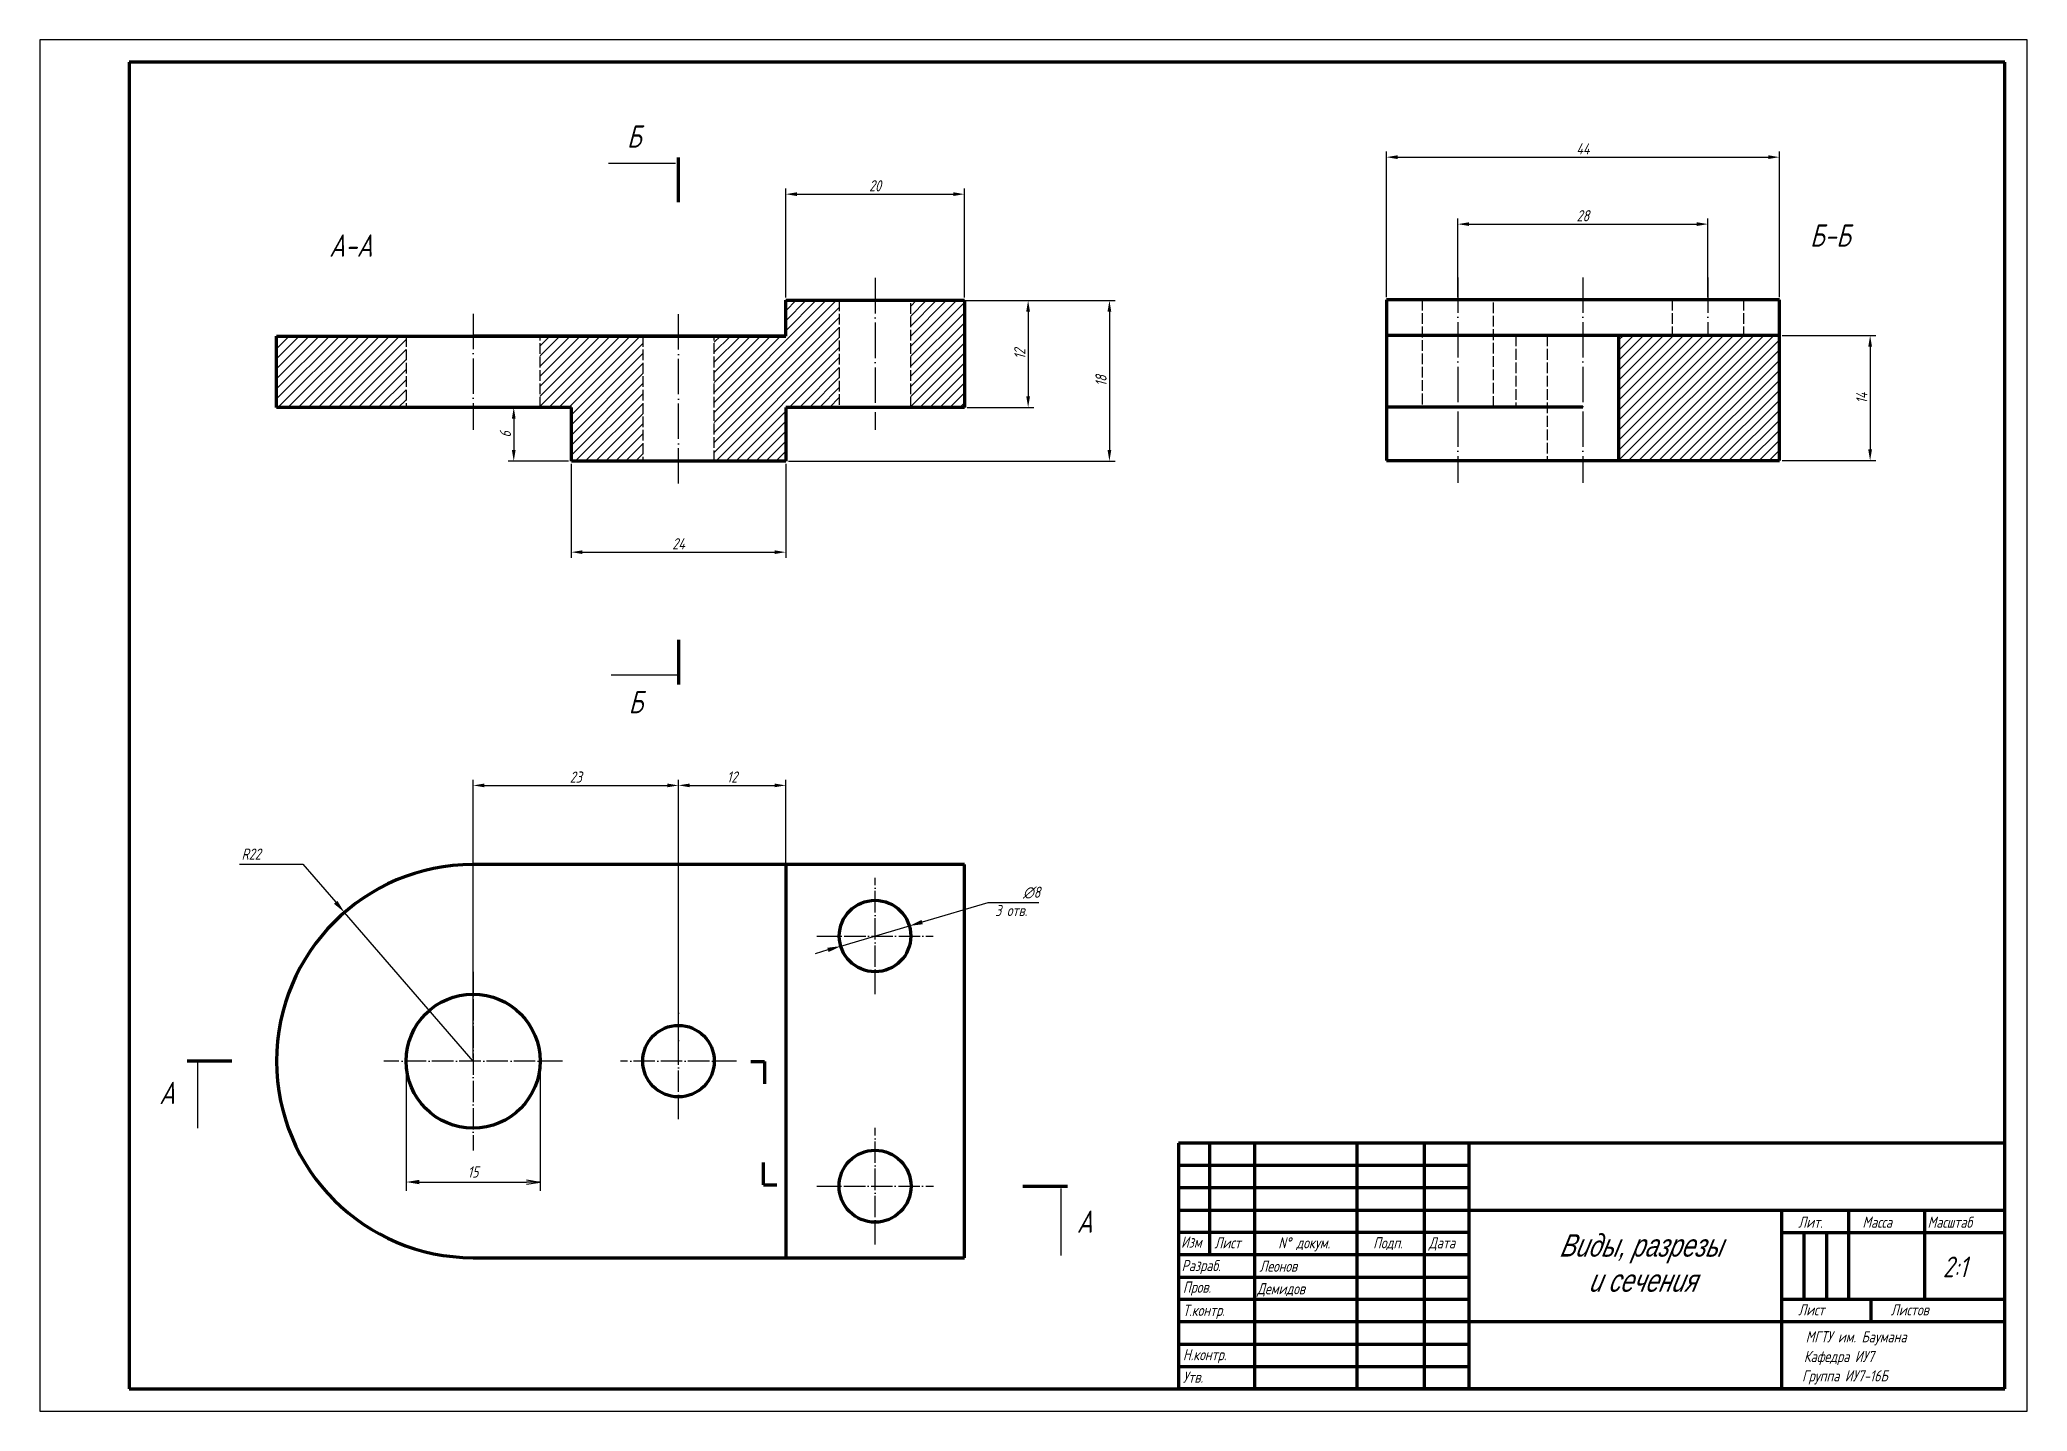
# Model space of a CAD drawing. Header units: millimetres. Extents: x -20 to 425, y -5 to 302.
import ezdxf

# ---------------------------------------------------------------- set-up
doc = ezdxf.new("R2010")
doc.units = ezdxf.units.MM
doc.linetypes.add('ACAD_ISO02W100', pattern=[15, 12, -3])
doc.linetypes.add('ACAD_ISO04W100', pattern=[30, 24, -3, 0, -3])
for name, color, linetype, lineweight in [('Основная', 7, 'Continuous', 40), ('текст', 7, 'Continuous', 30), ('тонкая', 7, 'Continuous', 20)]:
    doc.layers.add(name, color=color, linetype=linetype, lineweight=lineweight)
doc.styles.get("Standard").update_dxf_attribs({"font": 'ariali.ttf'})
doc.styles.add('ЕСКД', font='romans.shx', dxfattribs={"width": 0.75, "oblique": 15, "height": 10})
doc.styles.add('стиль1', font='romans.shx', dxfattribs={"width": 0.75, "oblique": 15, "height": 2.5})
doc.dimstyles.new('ISO-25', dxfattribs={"dimtxt": 2.5, "dimasz": 2.5, "dimexe": 1.25, "dimexo": 0.625, "dimtad": 1, "dimlfac": 0.5, "dimtxsty": 'Standard', "dimcen": 2.5, "dimadec": 0, "dimazin": 0, "dimtfac": 1, "dimtmove": 0, "dimatfit": 3, "dimfxl": 1, "dimarcsym": 0})
doc.dimstyles.new('ЕСКД', dxfattribs={"dimtxt": 10, "dimasz": 3, "dimexe": 2, "dimexo": 0, "dimgap": 1, "dimtad": 1, "dimtoh": 1, "dimlfac": 0.5, "dimtxsty": 'ЕСКД', "dimcen": 0, "dimazin": 2, "dimtfac": 1, "dimtmove": 0, "dimatfit": 3, "dimfxl": 1, "dimarcsym": 0})

# ---------------------------------------------------------------- blocks, each defined once
blk = doc.blocks.new('*D4')
at = {"color": 0, "lineweight": -2, "transparency": 16777216}
for p, q in [((147.02, 244.3), (147.02, 268.69)), ((149.52, 267.44), (184.52, 267.44)), ((187.02, 244.3), (187.02, 268.69))]:
    blk.add_line(p, q, dxfattribs=at)
at = {"color": 0, "transparency": 16777216}
for points in [[(149.52, 267.86), (149.52, 267.02), (147.02, 267.44)], [(184.52, 267.86), (184.52, 267.02), (187.02, 267.44)]]:
    blk.add_solid(points, dxfattribs=at)
at = {"layer": 'DEFPOINTS', "color": 0, "transparency": 16777216}
for p in [(187.02, 267.44), (147.02, 243.67), (187.02, 243.67)]:
    blk.add_point(p, dxfattribs=at)
at = {"color": 0, "transparency": 16777216, "insert": (167.02, 269.31), "char_height": 2.5, "attachment_point": 5, "style": 'стиль1'}
blk.add_mtext('20', dxfattribs=at)
blk = doc.blocks.new('*D5')
at = {"color": 0, "lineweight": -2, "transparency": 16777216}
for p, q in [((187.65, 243.67), (202.55, 243.67)), ((201.3, 241.17), (201.3, 222.17)), ((187.65, 219.67), (202.55, 219.67))]:
    blk.add_line(p, q, dxfattribs=at)
at = {"color": 0, "transparency": 16777216}
for points in [[(200.88, 241.17), (201.71, 241.17), (201.3, 243.67)], [(200.88, 222.17), (201.71, 222.17), (201.3, 219.67)]]:
    blk.add_solid(points, dxfattribs=at)
at = {"layer": 'DEFPOINTS', "color": 0, "transparency": 16777216}
for p in [(187.02, 243.67), (187.02, 219.67), (201.3, 219.67)]:
    blk.add_point(p, dxfattribs=at)
at = {"color": 0, "transparency": 16777216, "insert": (199.42, 231.67), "char_height": 2.5, "attachment_point": 5, "rotation": 90, "style": 'стиль1'}
blk.add_mtext('12', dxfattribs=at)
blk = doc.blocks.new('*D6')
at = {"color": 0, "lineweight": -2, "transparency": 16777216}
for p, q in [((147.65, 243.67), (220.75, 243.67)), ((219.5, 241.17), (219.5, 210.17)), ((147.65, 207.67), (220.75, 207.67))]:
    blk.add_line(p, q, dxfattribs=at)
at = {"color": 0, "transparency": 16777216}
for points in [[(219.08, 241.17), (219.91, 241.17), (219.5, 243.67)], [(219.08, 210.17), (219.91, 210.17), (219.5, 207.67)]]:
    blk.add_solid(points, dxfattribs=at)
at = {"layer": 'DEFPOINTS', "color": 0, "transparency": 16777216}
for p in [(147.02, 243.67), (147.02, 207.67), (219.5, 207.67)]:
    blk.add_point(p, dxfattribs=at)
at = {"color": 0, "transparency": 16777216, "insert": (217.62, 225.67), "char_height": 2.5, "attachment_point": 5, "rotation": 90, "style": 'стиль1'}
blk.add_mtext('18', dxfattribs=at)
blk = doc.blocks.new('*D7')
at = {"color": 0, "lineweight": -2, "transparency": 16777216}
for p, q in [((99.02, 207.05), (99.02, 186.05)), ((147.02, 207.05), (147.02, 186.05)), ((101.52, 187.3), (144.52, 187.3))]:
    blk.add_line(p, q, dxfattribs=at)
at = {"color": 0, "transparency": 16777216}
for points in [[(101.52, 187.72), (101.52, 186.89), (99.02, 187.3)], [(144.52, 187.72), (144.52, 186.89), (147.02, 187.3)]]:
    blk.add_solid(points, dxfattribs=at)
at = {"layer": 'DEFPOINTS', "color": 0, "transparency": 16777216}
for p in [(99.02, 207.67), (147.02, 207.67), (147.02, 187.3)]:
    blk.add_point(p, dxfattribs=at)
at = {"color": 0, "transparency": 16777216, "insert": (123.02, 189.18), "char_height": 2.5, "attachment_point": 5, "style": 'стиль1'}
blk.add_mtext('24', dxfattribs=at)
blk = doc.blocks.new('*D8')
at = {"color": 0, "lineweight": -2, "transparency": 16777216}
for p, q in [((98.4, 219.67), (84.88, 219.67)), ((86.13, 217.17), (86.13, 210.17)), ((98.4, 207.67), (84.88, 207.67))]:
    blk.add_line(p, q, dxfattribs=at)
at = {"color": 0, "transparency": 16777216}
for points in [[(85.71, 217.17), (86.54, 217.17), (86.13, 219.67)], [(85.71, 210.17), (86.54, 210.17), (86.13, 207.67)]]:
    blk.add_solid(points, dxfattribs=at)
at = {"layer": 'DEFPOINTS', "color": 0, "transparency": 16777216}
for p in [(99.02, 219.67), (86.13, 207.67), (99.02, 207.67)]:
    blk.add_point(p, dxfattribs=at)
at = {"color": 0, "transparency": 16777216, "insert": (84.25, 213.67), "char_height": 2.5, "attachment_point": 5, "rotation": 90, "style": 'стиль1'}
blk.add_mtext('6', dxfattribs=at)
blk = doc.blocks.new('*D9')
at = {"color": 0, "lineweight": -2, "transparency": 16777216}
for p, q in [((370.13, 235.79), (391.07, 235.79)), ((389.82, 233.29), (389.82, 210.29)), ((370.13, 207.79), (391.07, 207.79))]:
    blk.add_line(p, q, dxfattribs=at)
at = {"color": 0, "transparency": 16777216}
for points in [[(389.4, 233.29), (390.24, 233.29), (389.82, 235.79)], [(389.4, 210.29), (390.24, 210.29), (389.82, 207.79)]]:
    blk.add_solid(points, dxfattribs=at)
at = {"layer": 'DEFPOINTS', "color": 0, "transparency": 16777216}
for p in [(369.51, 235.79), (369.51, 207.79), (389.82, 207.79)]:
    blk.add_point(p, dxfattribs=at)
at = {"color": 0, "transparency": 16777216, "insert": (387.94, 221.79), "char_height": 2.5, "attachment_point": 5, "rotation": 90, "style": 'стиль1'}
blk.add_mtext('14', dxfattribs=at)
blk = doc.blocks.new('*D10')
at = {"color": 0, "lineweight": -2, "transparency": 16777216}
for p, q in [((297.51, 244.41), (297.51, 261.98)), ((300.01, 260.73), (351.01, 260.73)), ((353.51, 244.41), (353.51, 261.98))]:
    blk.add_line(p, q, dxfattribs=at)
at = {"color": 0, "transparency": 16777216}
for points in [[(300.01, 261.15), (300.01, 260.32), (297.51, 260.73)], [(351.01, 261.15), (351.01, 260.32), (353.51, 260.73)]]:
    blk.add_solid(points, dxfattribs=at)
at = {"layer": 'DEFPOINTS', "color": 0, "transparency": 16777216}
for p in [(353.51, 260.73), (297.51, 243.79), (353.51, 243.79)]:
    blk.add_point(p, dxfattribs=at)
at = {"color": 0, "transparency": 16777216, "insert": (325.51, 262.61), "char_height": 2.5, "attachment_point": 5, "style": 'стиль1'}
blk.add_mtext('28', dxfattribs=at)
blk = doc.blocks.new('*D11')
at = {"color": 0, "lineweight": -2, "transparency": 16777216}
for p, q in [((281.51, 244.41), (281.51, 276.97)), ((369.51, 244.41), (369.51, 276.97)), ((284.01, 275.72), (367.01, 275.72))]:
    blk.add_line(p, q, dxfattribs=at)
at = {"color": 0, "transparency": 16777216}
for points in [[(284.01, 276.14), (284.01, 275.3), (281.51, 275.72)], [(367.01, 276.14), (367.01, 275.3), (369.51, 275.72)]]:
    blk.add_solid(points, dxfattribs=at)
at = {"layer": 'DEFPOINTS', "color": 0, "transparency": 16777216}
for p in [(369.51, 275.72), (281.51, 243.79), (369.51, 243.79)]:
    blk.add_point(p, dxfattribs=at)
at = {"color": 0, "transparency": 16777216, "insert": (325.51, 277.59), "char_height": 2.5, "attachment_point": 5, "style": 'стиль1'}
blk.add_mtext('44', dxfattribs=at)
blk = doc.blocks.new('*D12')
at = {"color": 0, "lineweight": -2, "transparency": 16777216}
for p, q in [((123.02, 74), (123.02, 136.35)), ((125.52, 135.1), (144.52, 135.1)), ((147.02, 74), (147.02, 136.35))]:
    blk.add_line(p, q, dxfattribs=at)
at = {"color": 0, "transparency": 16777216}
for points in [[(125.52, 135.51), (125.52, 134.68), (123.02, 135.1)], [(144.52, 135.51), (144.52, 134.68), (147.02, 135.1)]]:
    blk.add_solid(points, dxfattribs=at)
at = {"layer": 'DEFPOINTS', "color": 0, "transparency": 16777216}
for p in [(147.02, 135.1), (123.02, 73.37), (147.02, 73.37)]:
    blk.add_point(p, dxfattribs=at)
at = {"color": 0, "transparency": 16777216, "insert": (135.02, 136.97), "char_height": 2.5, "attachment_point": 5, "style": 'стиль1'}
blk.add_mtext('12', dxfattribs=at)
blk = doc.blocks.new('*D13')
at = {"color": 0, "lineweight": -2, "transparency": 16777216}
for p, q in [((77.02, 74), (77.02, 136.34)), ((79.52, 135.09), (120.52, 135.09)), ((123.02, 74), (123.02, 136.34))]:
    blk.add_line(p, q, dxfattribs=at)
at = {"color": 0, "transparency": 16777216}
for points in [[(79.52, 135.5), (79.52, 134.67), (77.02, 135.09)], [(120.52, 135.5), (120.52, 134.67), (123.02, 135.09)]]:
    blk.add_solid(points, dxfattribs=at)
at = {"layer": 'DEFPOINTS', "color": 0, "transparency": 16777216}
for p in [(123.02, 135.09), (77.02, 73.37), (123.02, 73.37)]:
    blk.add_point(p, dxfattribs=at)
at = {"color": 0, "transparency": 16777216, "insert": (100.02, 136.96), "char_height": 2.5, "attachment_point": 5, "style": 'стиль1'}
blk.add_mtext('23', dxfattribs=at)
blk = doc.blocks.new('*D15')
at = {"color": 0, "lineweight": -2, "transparency": 16777216}
for p, q in [((192.31, 108.84), (177.57, 104.49)), ((203.72, 108.84), (192.31, 108.84)), ((159.35, 99.11), (174.7, 103.64)), ((156.47, 98.26), (153.6, 97.41))]:
    blk.add_line(p, q, dxfattribs=at)
at = {"color": 0, "transparency": 16777216}
for points in [[(177.43, 104.97), (177.71, 104.01), (174.7, 103.64)], [(156.33, 98.74), (156.62, 97.78), (159.35, 99.11)]]:
    blk.add_solid(points, dxfattribs=at)
at = {"layer": 'DEFPOINTS', "color": 0, "transparency": 16777216}
for p in [(174.7, 103.64), (159.35, 99.11)]:
    blk.add_point(p, dxfattribs=at)
at = {"color": 0, "transparency": 16777216, "insert": (202.09, 111.09), "char_height": 2.5, "attachment_point": 5, "style": 'стиль1'}
blk.add_mtext('∅8', dxfattribs=at)
blk = doc.blocks.new('*D16')
at = {"color": 0, "lineweight": -2, "transparency": 16777216}
for p, q in [((24.69, 117.46), (38.88, 117.46)), ((38.88, 117.46), (46.27, 108.92)), ((77.02, 73.37), (48.23, 106.65))]:
    blk.add_line(p, q, dxfattribs=at)
at = {"color": 0, "transparency": 16777216}
blk.add_solid([(46.65, 109.24), (45.89, 108.59), (48.23, 106.65)], dxfattribs=at)
at = {"layer": 'DEFPOINTS', "color": 0, "transparency": 16777216}
for p in [(48.23, 106.65), (77.02, 73.37)]:
    blk.add_point(p, dxfattribs=at)
at = {"color": 0, "transparency": 16777216, "insert": (27.33, 119.71), "char_height": 2.5, "attachment_point": 5, "style": 'стиль1'}
blk.add_mtext('R22', dxfattribs=at)
blk = doc.blocks.new('_Open')
at = {"color": 0, "linetype": 'ByBlock', "lineweight": -2}
for p, q in [((-1, 0.17), (0, 0)), ((-1, -0.17), (0, 0)), ((0, 0), (-1, 0))]:
    blk.add_line(p, q, dxfattribs=at)
blk = doc.blocks.new('*D17')
at = {"color": 0, "lineweight": -2, "transparency": 16777216}
for p, q in [((62.02, 73.37), (62.02, 44.31)), ((92.02, 73.37), (92.02, 44.31)), ((65.02, 46.31), (89.02, 46.31))]:
    blk.add_line(p, q, dxfattribs=at)
at = {"color": 0, "transparency": 16777216}
blk.add_solid([(65.02, 46.81), (65.02, 45.81), (62.02, 46.31)], dxfattribs=at)
at = {"layer": 'DEFPOINTS', "color": 0, "transparency": 16777216}
for p in [(62.02, 73.37), (92.02, 73.37), (92.02, 46.31)]:
    blk.add_point(p, dxfattribs=at)
at = {"color": 0, "lineweight": -2, "transparency": 16777216, "xscale": 3, "yscale": 3, "zscale": 3}
blk.add_blockref('_Open', (92.02, 46.31), dxfattribs=at)
at = {"color": 0, "transparency": 16777216, "insert": (77.02, 48.56), "char_height": 2.5, "attachment_point": 5, "style": 'стиль1'}
blk.add_mtext('15', dxfattribs=at)

msp = doc.modelspace()

# ---------------------------------------------------------------- hatches: boundary and pattern name
h = msp.add_hatch()
h.set_pattern_fill('ANSI31', color=256, scale=0.5)
h.paths.add_polyline_path([(62.023, 235.673), (33.023, 235.673), (33.023, 219.673), (62.023, 219.673)])
h.paths.add_polyline_path([(115.014, 235.673), (92.023, 235.673), (92.023, 219.673), (99.023, 219.673), (99.023, 207.673), (115.014, 207.673)])
h.paths.add_polyline_path([(159.023, 243.673), (147.023, 243.673), (147.023, 235.673), (131.014, 235.673), (131.014, 207.673), (147.023, 207.673), (147.023, 219.673), (159.023, 219.673)])
h.paths.add_polyline_path([(187.023, 243.673), (175.023, 243.673), (175.023, 219.673), (187.023, 219.673)])
h = msp.add_hatch()
h.set_pattern_fill('ANSI31', color=256, scale=0.5)
h.paths.add_polyline_path([(369.505, 235.785), (333.505, 235.785), (333.505, 207.785), (369.505, 207.785)])

# ---------------------------------------------------------------- linework, layer by layer
for p, q in [((425, 302), (-20, 302)), ((-20, 302), (-20, -5)), ((425, -5), (425, 302)), ((325.505, 243.785), (310.505, 243.785)), ((325.505, 243.785), (317.505, 243.785)), ((353.505, 243.785), (345.505, 243.785)), ((77.023, 219.673), (92.023, 219.673)), ((167.023, 219.673), (175.023, 219.673)), ((420, 0), (419.99, 55)), ((235, 0), (235, 5)), ((420, 0), (235, 0)), ((-20, -5), (425, -5))]:
    msp.add_line(p, q)
at = {"lineweight": 100}
for p, q in [((420, 297), (0, 297)), ((0, 297), (0, 0)), ((420, 0), (420, 297)), ((147.023, 235.673), (147.023, 243.673)), ((147.023, 243.673), (187.023, 243.673)), ((187.023, 243.673), (187.023, 219.673)), ((369.505, 243.785), (281.505, 243.785)), ((281.505, 243.785), (281.505, 207.785)), ((369.505, 207.785), (369.505, 243.785)), ((33.023, 235.673), (147.023, 235.673)), ((33.023, 219.673), (33.023, 235.673)), ((147.023, 235.673), (77.023, 235.673)), ((369.505, 235.785), (281.505, 235.785)), ((99.023, 219.673), (33.023, 219.673)), ((99.023, 207.673), (99.023, 219.673)), ((187.023, 219.673), (147.023, 219.673)), ((147.023, 219.673), (147.023, 207.673)), ((325.505, 219.785), (281.505, 219.785)), ((147.023, 207.673), (99.023, 207.673)), ((281.505, 207.785), (369.505, 207.785)), ((187.023, 117.374), (77.023, 117.374)), ((147.023, 117.374), (147.023, 29.374)), ((187.023, 29.374), (187.023, 117.374)), ((300, 50), (235, 50)), ((300, 45), (235, 45)), ((300, 35), (235, 35)), ((77.023, 29.374), (187.023, 29.374)), ((300, 30), (235, 30)), ((0, 0), (420, 0))]:
    msp.add_line(p, q, dxfattribs=at)
at = {"lineweight": 200}
for p, q in [((123.023, 265.673), (123.023, 275.673)), ((123.023, 167.673), (123.023, 157.673)), ((23.023, 73.374), (13.023, 73.374)), ((139.247, 73.28), (142.247, 73.28)), ((142.247, 73.28), (142.247, 68.28)), ((142.059, 45.656), (142.059, 50.656)), ((142.059, 45.656), (145.059, 45.656)), ((200.083, 45.374), (210.083, 45.374))]:
    msp.add_line(p, q, dxfattribs=at)
at = {"linetype": 'ACAD_ISO04W100', "ltscale": 0.33}
for p, q in [((167.023, 248.673), (167.023, 214.673)), ((297.505, 248.785), (297.505, 202.785)), ((325.505, 248.785), (325.505, 202.785)), ((353.505, 248.785), (353.505, 235.785)), ((77.023, 240.673), (77.023, 214.673)), ((123.023, 202.673), (123.023, 240.673))]:
    msp.add_line(p, q, dxfattribs=at)
at = {"linetype": 'ACAD_ISO02W100', "ltscale": 0.2}
for p, q in [((159.023, 243.673), (159.023, 219.673)), ((175.023, 219.673), (175.023, 243.673)), ((289.505, 243.785), (289.505, 219.785)), ((305.505, 219.785), (305.505, 243.785)), ((345.505, 243.785), (345.505, 235.785)), ((361.505, 243.785), (361.505, 235.785)), ((62.023, 235.673), (62.023, 219.673)), ((92.023, 219.673), (92.023, 235.673)), ((115.014, 235.673), (115.014, 207.673)), ((131.014, 207.673), (131.014, 235.673)), ((310.505, 235.785), (310.505, 219.785)), ((317.505, 235.785), (317.505, 207.785))]:
    msp.add_line(p, q, dxfattribs=at)
at = {"lineweight": 100, "ltscale": 0.2}
msp.add_line((333.505, 235.785), (333.505, 207.785), dxfattribs=at)
at = {"linetype": 'ACAD_ISO04W100', "ltscale": 0.2}
for p, q in [((167.023, 88.374), (167.023, 114.374)), ((154.023, 101.374), (180.023, 101.374)), ((77.023, 93.374), (77.023, 53.374)), ((123.023, 60.374), (123.023, 86.374)), ((97.023, 73.374), (57.023, 73.374)), ((136.023, 73.374), (110.023, 73.374)), ((167.023, 32.314), (167.023, 58.434)), ((153.964, 45.374), (180.083, 45.374))]:
    msp.add_line(p, q, dxfattribs=at)
at = {"lineweight": 30}
msp.add_line((370, 0), (370, 0), dxfattribs=at)
for points in [[(122.346, 274.311), (117.346, 274.311), (107.346, 274.311)], [(122.976, 159.734), (117.976, 159.734), (107.976, 159.734)], [(15.347, 73.374), (15.347, 68.374), (15.347, 58.374)], [(208.623, 44.873), (208.623, 39.873), (208.623, 29.873)]]:
    msp.add_lwpolyline(points)
at = {"lineweight": 100}
for centre, radius in [((167.023, 101.374), 8), ((77.023, 73.374), 15), ((123.023, 73.374), 8), ((167.023, 45.374), 8.06)]:
    msp.add_circle(centre, radius, dxfattribs=at)
msp.add_arc((77.023, 73.374), 44, 90, 270, dxfattribs=at)
at = {"layer": 'Основная', "lineweight": 100}
for p, q in [((235, 55), (235, 0)), ((420, 55), (235, 55)), ((242, 30), (242, 55)), ((252, 55), (252, 0)), ((275, 0), (275, 55)), ((290, 55), (290, 0)), ((300, 55), (300, 0)), ((235, 40), (420, 40)), ((370, 40), (370, 0)), ((385, 40), (385, 20)), ((402, 40), (402, 20)), ((370, 35), (420, 35)), ((420, 20), (370, 20)), ((390, 20), (390, 15)), ((420, 15), (300, 15)), ((420, 0), (235, 0))]:
    msp.add_line(p, q, dxfattribs=at)
at = {"layer": 'тонкая', "lineweight": 100}
for p, q in [((374.988, 34.791), (374.988, 20)), ((380.066, 34.791), (380.066, 20)), ((235, 25), (300, 25)), ((300, 20), (235, 20)), ((300, 15), (235, 15))]:
    msp.add_line(p, q, dxfattribs=at)
for points in [[(235, 10), (300, 10)], [(235, 5), (300, 5)]]:
    msp.add_lwpolyline(points, dxfattribs=at)

# ---------------------------------------------------------------- texts
at = {"lineweight": 30, "oblique": 15, "width": 0.75}
for s, p in [('Виды, разрезы', (320.369, 29.624)), ('и сечения', (326.91, 21.76))]:
    msp.add_text(s, height=5, dxfattribs=at).set_placement(p)
at = {"lineweight": 30, "style": 'стиль1', "oblique": 15, "width": 0.75}
for s, p in [('Леонов', (253.084, 26.219)), ('Демидов', (252.584, 21.175))]:
    msp.add_text(s, height=2.5, dxfattribs=at).set_placement(p)
at = {"attachment_point": 1, "style": 'стиль1'}
for s, width, insert, char_height in [('Б', 11.56204, (111.469, 282.857), 5), ('А-А', 29.58179, (44.803, 258.431), 5), ('Б-Б', 24.166, (376.362, 260.696), 5), ('Б', 11.56204, (111.848, 156.248), 5), ('3 отв.', 12.14244, (193.91, 108.346), 2.5), ('A', 3.62558, (6.751, 68.753), 5), ('A', 3.62558, (212.194, 39.939), 5)]:
    msp.add_mtext_dynamic_manual_height_columns(s, width=width, gutter_width=12.5, heights=[0], dxfattribs=dict(at, insert=insert, char_height=char_height))
at = {"layer": 'текст', "lineweight": 30, "style": 'стиль1', "oblique": 15, "width": 0.75}
for s, height, p in [('Лит.', 2.5, (373.718, 36.065)), ('Масса', 2.5, (388.092, 36.065)), ('Масштаб', 2.5, (402.685, 36.065)), ('Изм', 2.5, (235.545, 31.612)), ('Лист', 2.5, (243.021, 31.462)), ('N%%d докум. ', 2.5, (257.305, 31.462)), ('Подп.', 2.5, (278.557, 31.462)), ('Дата', 2.5, (291.008, 31.462)), ('Разраб.', 2.5, (235.661, 26.361)), ('2:1', 4.6406, (406.076, 24.996)), ('Пров.', 2.5, (235.962, 21.529)), ('Т.контр.', 2.5, (235.962, 16.334)), ('Лист', 2.5, (373.718, 16.451)), ('Листов', 2.5, (394.442, 16.451)), ('Н.контр.', 2.5, (235.962, 6.412)), ('МГТУ им. Баумана  ', 2.5, (375.394, 10.419)), ('Кафедра ИУ7', 2.5, (374.988, 6.005)), ('Утв.', 2.5, (235.962, 1.392)), ('Группа ИУ7-16Б', 2.5, (374.58, 1.662))]:
    msp.add_text(s, height=height, dxfattribs=at).set_placement(p)

# ---------------------------------------------------------------- dimensions: what is measured, and where the dimension line sits
for base, p1, p2, dimstyle, override, picture, middle in [((369.505, 275.718), (281.505, 243.785), (369.505, 243.785), 'ISO-25', {"dimtxsty": 'стиль1'}, '*D11', (325.505, 277.593)), ((187.023, 267.44), (147.023, 243.673), (187.023, 243.673), 'ISO-25', {"dimtxsty": 'стиль1'}, '*D4', (167.023, 269.315)), ((353.505, 260.733), (297.505, 243.785), (353.505, 243.785), 'ISO-25', {"dimtxsty": 'стиль1'}, '*D10', (325.505, 262.608)), ((147.023, 187.303), (99.023, 207.673), (147.023, 207.673), 'ISO-25', {"dimtxsty": 'стиль1'}, '*D7', (123.023, 189.178)), ((123.023, 135.087), (77.023, 73.374), (123.023, 73.374), 'ISO-25', {"dimtxsty": 'стиль1'}, '*D13', (100.023, 136.962)), ((147.023, 135.096), (123.023, 73.374), (147.023, 73.374), 'ISO-25', {"dimtxsty": 'стиль1'}, '*D12', (135.023, 136.971)), ((92.023, 46.313), (62.023, 73.374), (92.023, 73.374), 'ЕСКД', {"dimtxt": 2.5, "dimtxsty": 'стиль1', "dimblk2": 'Open', "dimsah": 1}, '*D17', (77.023, 48.563))]:
    dim = msp.add_linear_dim(base=base, p1=p1, p2=p2, dimstyle=dimstyle, override=override)
    dim.commit()
    dim.dimension.update_dxf_attribs({"geometry": picture, "text_midpoint": middle})
for base, p1, p2, picture, middle in [((219.498, 207.673), (147.023, 243.673), (147.023, 207.673), '*D6', (217.623, 225.673)), ((201.298, 219.673), (187.023, 243.673), (187.023, 219.673), '*D5', (199.423, 231.673)), ((389.82, 207.785), (369.505, 235.785), (369.505, 207.785), '*D9', (387.945, 221.785)), ((86.128, 207.673), (99.023, 219.673), (99.023, 207.673), '*D8', (84.253, 213.673))]:
    dim = msp.add_linear_dim(base=base, p1=p1, p2=p2, angle=90, dimstyle='ISO-25', override={"dimtxsty": 'стиль1'})
    dim.commit()
    dim.dimension.update_dxf_attribs({"geometry": picture, "text_midpoint": middle})
dim = msp.add_radius_dim(center=(77.023, 73.374), mpoint=(48.234, 106.648), dimstyle='ЕСКД', override={"dimtxt": 2.5, "dimtxsty": 'стиль1'})
dim.commit()
dim.dimension.update_dxf_attribs({"geometry": '*D16', "text_midpoint": (27.327, 117.465), "dimtype": 164})
dim = msp.add_diameter_dim_2p(p1=(159.351, 99.109), p2=(174.696, 103.639), dimstyle='ЕСКД', override={"dimtxt": 2.5, "dimtxsty": 'стиль1'})
dim.commit()
dim.dimension.update_dxf_attribs({"geometry": '*D15', "text_midpoint": (202.089, 108.839), "dimtype": 163})

doc.saveas('drawing.dxf')
